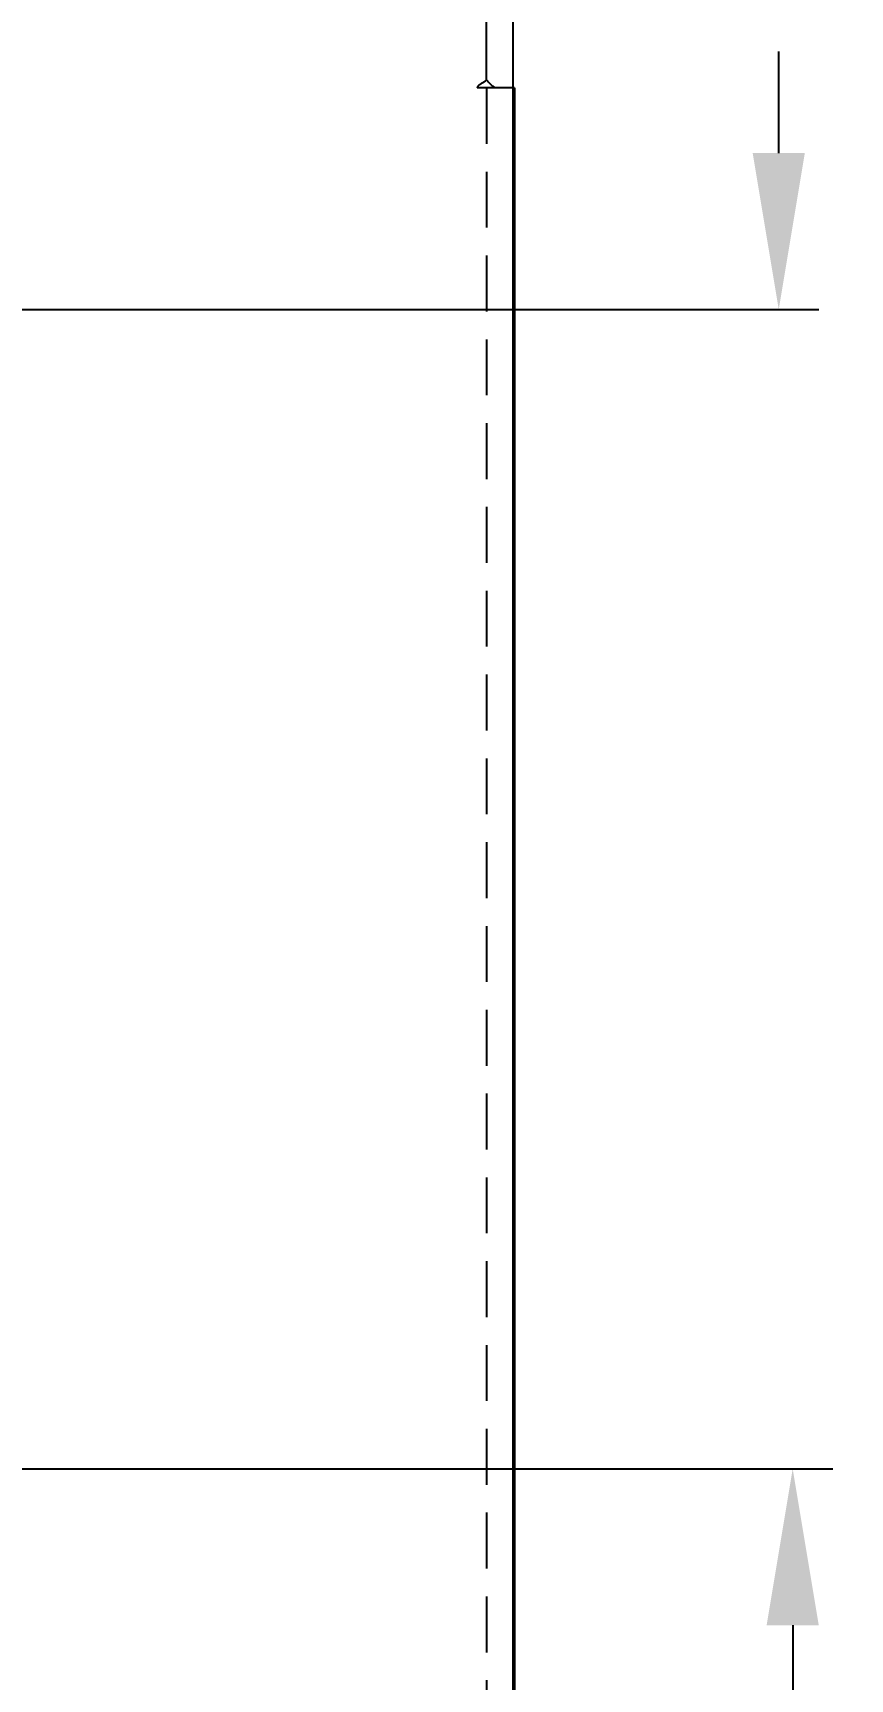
# Model space of a CAD drawing. Header units: inches. Extents: x -0.2 to 94.8, y -0.3 to 60.7.
# Drawn here: x 39.13 to 42.79, y 29.06 to 36.43 of the extents above; entities that cross this region are included whole.
import ezdxf

# ---------------------------------------------------------------- set-up
doc = ezdxf.new("R2010")
doc.units = ezdxf.units.IN
doc.header["$MEASUREMENT"] = 0
doc.linetypes.add('HIDDEN', pattern=[0.375, 0.25, -0.125])
doc.layers.add('DEFAULT_2', color=8, linetype='HIDDEN')
doc.layers.add('PSYMS', color=2, linetype='Continuous')
doc.styles.get("Standard").update_dxf_attribs({"font": 'arial.ttf'})
doc.dimstyles.get("Standard").update_dxf_attribs({"dimtxt": 0.18, "dimasz": 0.18, "dimexe": 0.18, "dimexo": 0.0625, "dimgap": 0.09, "dimtad": 0, "dimtih": 1, "dimtoh": 1, "dimdec": 4, "dimzin": 0, "dimdsep": 46, "dimtxsty": 'Standard', "dimcen": 0.09, "dimadec": 0, "dimazin": 0, "dimtfac": 1, "dimtdec": 4, "dimtofl": 0, "dimtmove": 0, "dimatfit": 3, "dimfxl": 1, "dimtolj": 1, "dimtzin": 0, "dimarcsym": 0})

# ---------------------------------------------------------------- blocks, each defined once
blk = doc.blocks.new('*D177')
at = {"layer": 'Defpoints', "color": 0, "transparency": 16777216}
for p in [(36.5312, 30), (36.5312, 27), (42.5312, 27)]:
    blk.add_point(p, dxfattribs=at)
at = {"layer": 'PSYMS', "color": 0, "lineweight": -2, "transparency": 16777216}
for p, q in [((36.5938, 30), (42.7112, 30)), ((42.5312, 29.3), (42.5312, 28.8455)), ((42.5312, 27.7), (42.5312, 28.1545)), ((36.5938, 27), (42.7112, 27))]:
    blk.add_line(p, q, dxfattribs=at)
at = {"layer": 'PSYMS', "color": 0, "transparency": 16777216}
for points in [[(42.4146, 29.3), (42.6479, 29.3), (42.5312, 30)], [(42.4146, 27.7), (42.6479, 27.7), (42.5312, 27)]]:
    blk.add_solid(points, dxfattribs=at)
at = {"layer": 'PSYMS', "color": 0, "transparency": 16777216, "insert": (42.5312, 28.5), "char_height": 0.5, "attachment_point": 5}
blk.add_mtext('\\A1;3.0000', dxfattribs=at)

msp = doc.modelspace()

# ---------------------------------------------------------------- linework, layer by layer
at = {"color": 3, "linetype": 'Continuous'}
for p, q in [((41.16098, 36.21442), (41.16098, 37.80458)), ((41.16225, 36.21326), (41.16098, 36.21442)), ((41.16366, 36.21194), (41.16225, 36.21326)), ((41.16521, 36.21048), (41.16366, 36.21194)), ((41.16685, 36.20891), (41.16521, 36.21048)), ((41.16855, 36.20727), (41.16685, 36.20891)), ((41.17027, 36.20558), (41.16855, 36.20727)), ((41.17203, 36.20384), (41.17027, 36.20558)), ((41.17533, 36.2005), (41.17203, 36.20384)), ((41.17968, 36.19608), (41.17533, 36.2005)), ((41.1811, 36.19466), (41.17968, 36.19608)), ((41.18253, 36.19325), (41.1811, 36.19466)), ((41.18397, 36.19185), (41.18253, 36.19325)), ((41.18545, 36.19045), (41.18397, 36.19185)), ((41.187, 36.18904), (41.18545, 36.19045)), ((41.18862, 36.18761), (41.187, 36.18904)), ((41.19029, 36.18618), (41.18862, 36.18761)), ((41.19203, 36.18474), (41.19029, 36.18618)), ((41.19384, 36.18331), (41.19203, 36.18474)), ((41.19569, 36.18188), (41.19384, 36.18331)), ((41.19759, 36.18047), (41.19569, 36.18188)), ((41.19953, 36.17906), (41.19759, 36.18047)), ((41.28602, 36.17906), (41.19953, 36.17906)), ((41.28602, 36.17906), (41.28602, 7.23233))]:
    msp.add_line(p, q, dxfattribs=at)
at = {"layer": 'DEFAULT_2', "color": 8, "linetype": 'HIDDEN'}
for p, q in [((41.12011, 36.17906), (41.1207, 36.18068)), ((41.19953, 36.17906), (41.12011, 36.17906)), ((41.1207, 36.18068), (41.12138, 36.18225)), ((41.12138, 36.18225), (41.12213, 36.18375)), ((41.12213, 36.18375), (41.12296, 36.18521)), ((41.12296, 36.18521), (41.12388, 36.18663)), ((41.12388, 36.18663), (41.1249, 36.18803)), ((41.1249, 36.18803), (41.12605, 36.18944)), ((41.12605, 36.18944), (41.12734, 36.19085)), ((41.12734, 36.19085), (41.1288, 36.19229)), ((41.1288, 36.19229), (41.13035, 36.19368)), ((41.13035, 36.19368), (41.13189, 36.19494)), ((41.13189, 36.19494), (41.13351, 36.19617)), ((41.13351, 36.19617), (41.13528, 36.19742)), ((41.13528, 36.19742), (41.13716, 36.19868)), ((41.13716, 36.19868), (41.13913, 36.19994)), ((41.13913, 36.19994), (41.14118, 36.20119)), ((41.14118, 36.20119), (41.14763, 36.20507)), ((41.14763, 36.20507), (41.14988, 36.20645)), ((41.14988, 36.20645), (41.15204, 36.20782)), ((41.15204, 36.20782), (41.1541, 36.20918)), ((41.1541, 36.20918), (41.15605, 36.21055)), ((41.15605, 36.21055), (41.15786, 36.21188)), ((41.15786, 36.21188), (41.1595, 36.21318)), ((41.1595, 36.21318), (41.16098, 36.21442)), ((41.16098, 36.17906), (41.16098, 7.23233))]:
    msp.add_line(p, q, dxfattribs=at)
at = {"layer": 'PSYMS'}
for p, q in [((41.28125, 23), (41.28125, 40.02375)), ((42.46875, 35.8875), (42.46875, 36.34204)), ((36.71875, 35.1875), (42.64875, 35.1875))]:
    msp.add_line(p, q, dxfattribs=at)
msp.add_solid([(42.35208, 35.8875), (42.58542, 35.8875), (42.46875, 35.1875)], dxfattribs=at)

# ---------------------------------------------------------------- dimensions: what is measured, and where the dimension line sits
dim = msp.add_linear_dim(base=(42.53125, 27), p1=(36.53125, 30), p2=(36.53125, 27), angle=90, dimstyle='Standard', override={"dimtxt": 0.5, "dimasz": 0.7}, dxfattribs=at)
dim.commit()
dim.dimension.update_dxf_attribs({"geometry": '*D177', "text_midpoint": (42.53125, 28.5), "dimtype": 160})

doc.saveas('drawing.dxf')
